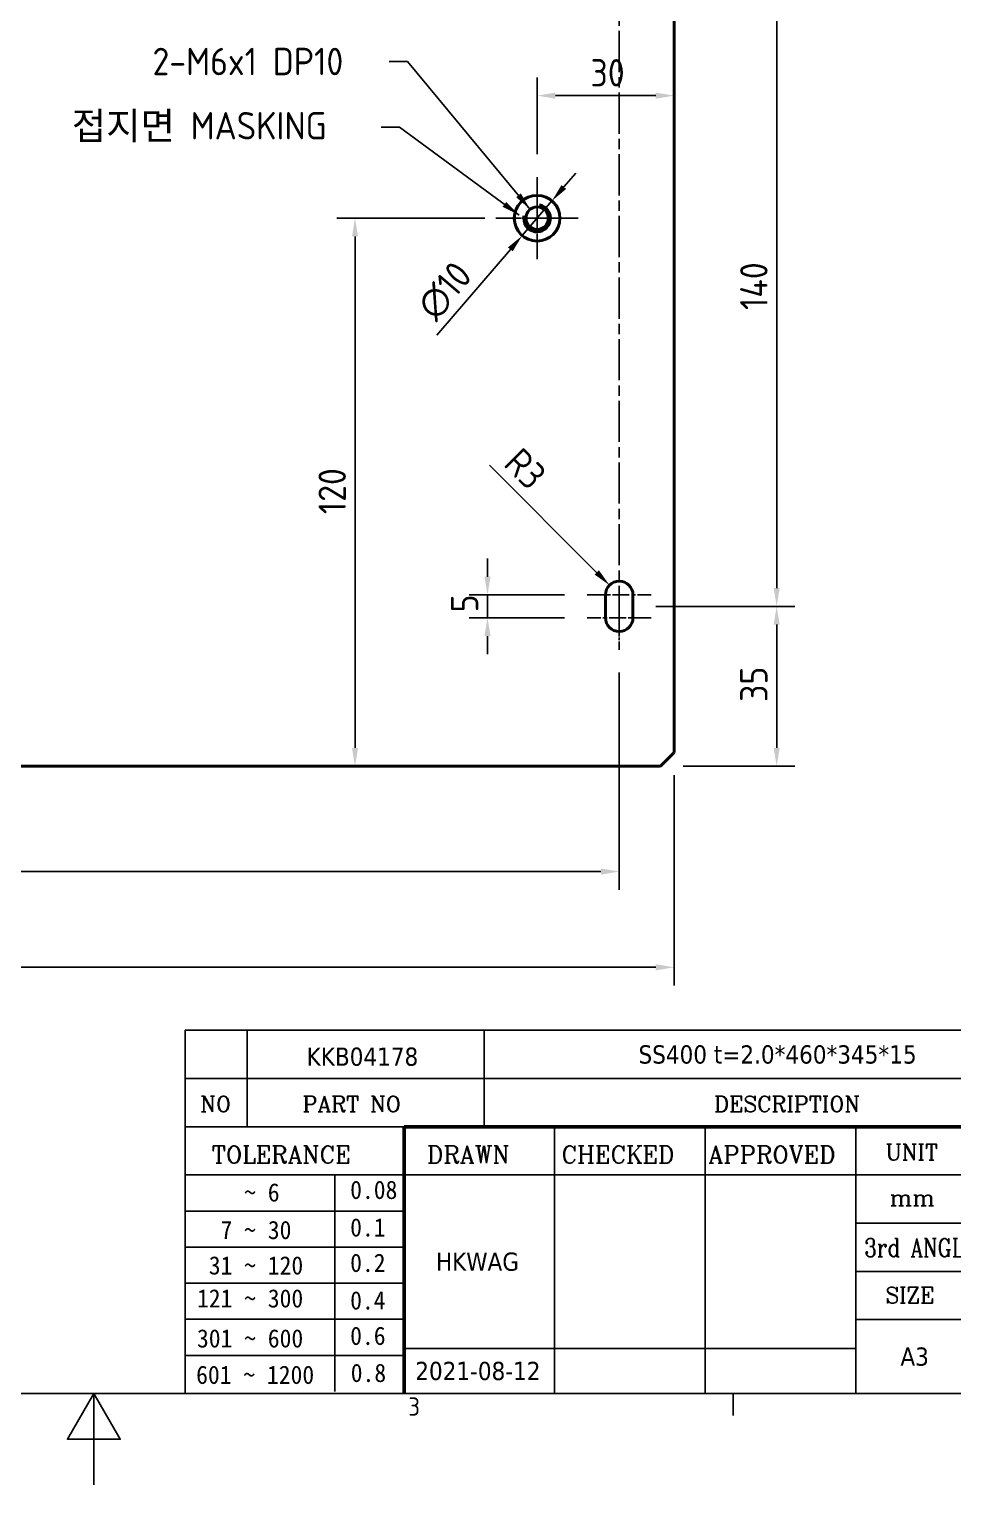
# Model space of a CAD drawing. Header units: millimetres. Extents: x 0 to 840, y 0 to 594.
# Drawn here: x 405.8 to 608.1, y 0 to 318.8 of the extents above; entities that cross this region are included whole.
import ezdxf
from ezdxf.enums import TextEntityAlignment as Align

# ---------------------------------------------------------------- set-up
doc = ezdxf.new("R2010")
doc.units = ezdxf.units.MM
doc.header["$LTSCALE"] = 2
doc.linetypes.add('CHAIN', pattern=[0.35429999999999995, 0.2362, -0.0295, 0.0591, -0.0295])
doc.layers.get('0').update_dxf_attribs({"color": 3, "lineweight": 25})
for name, color, linetype, lineweight in [('가시적인 것(ISO)', 3, 'Continuous', 40), ('가시적인 좁은 것(ISO)', 3, 'Continuous', 35), ('경계(ISO)', 7, 'Continuous', 25), ('기호(ISO)', 5, 'Continuous', 25), ('제목(ISO)', 5, 'Continuous', 50), ('중심 표식(ISO)', 1, 'Continuous', 25), ('중심선(ISO)', 1, 'Continuous', 25), ('치수(ISO)', 2, 'Continuous', 25)]:
    doc.layers.add(name, color=color, linetype=linetype, lineweight=lineweight)
doc.styles.add('HAN_291', font='')
doc.styles.add('RC_284', font='ROMANC.shx')
doc.styles.add('RC_287', font='ROMANC.shx')
doc.styles.add('문자 텍스트_PSTEK_POSCO', font='isocp.shx')
doc.styles.add('치수 텍스트_PSTEK_POSCO', font='isocp.shx')
doc.styles.add('텍스트 스타일198', font='tahoma.ttf')
doc.styles.add('텍스트 스타일333', font='ROMANC.shx', dxfattribs={"width": 0.800000011920929})
doc.styles.get('HAN_291').set_extended_font_data('GulimChe')
doc.dimstyles.new('치수_PSTEK_POSCO', dxfattribs={"dimscale": 2, "dimtxt": 3, "dimasz": 2, "dimexe": 2, "dimexo": 2.5, "dimgap": 1, "dimtad": 1, "dimrnd": 1e-08, "dimdsep": 46, "dimtxsty": '치수 텍스트_PSTEK_POSCO', "dimcen": 0.09, "dimdle": 10, "dimclrd": 7, "dimclre": 7, "dimclrt": 2, "dimadec": 1, "dimazin": 2, "dimtfac": 1, "dimtmove": 0, "dimatfit": 3, "dimfxl": 0, "dimtolj": 1, "dimlwd": -1, "dimlwe": -1, "dimarcsym": 0})
doc.dimstyles.new('치수_PSTEK_POSCO$7', dxfattribs={"dimscale": 2, "dimtxt": 3, "dimasz": 2, "dimexe": 2, "dimexo": 2.5, "dimgap": 1, "dimtad": 1, "dimrnd": 1e-08, "dimdsep": 46, "dimtxsty": '치수 텍스트_PSTEK_POSCO', "dimcen": 0.09, "dimdle": 10, "dimclrd": 7, "dimclre": 7, "dimclrt": 2, "dimadec": 1, "dimazin": 2, "dimtfac": 1, "dimtmove": 0, "dimatfit": 3, "dimfxl": 0, "dimtolj": 1, "dimlwd": -1, "dimlwe": -1, "dimarcsym": 0})

# ---------------------------------------------------------------- blocks, each defined once
blk = doc.blocks.new('경계 Default Border')
at = {"layer": '경계(ISO)'}
blk.add_line((280, 10), (280, 7.599999904632568), dxfattribs=at)
at = {"layer": '경계(ISO)', "flags": 128}
for points in [[(10, 10), (10, 287.0000076293945), (410, 287.0000076293945), (410, 10), (10, 10)], [(210, 0), (210, 10), (207.1132469177246, 5), (212.8867530822754, 5), (210, 10)]]:
    blk.add_lwpolyline(points, dxfattribs=at)
at = {"layer": '경계(ISO)', "color": 2, "insert": (244.4456930345745, 7.580929648038), "char_height": 2.000000029802322, "attachment_point": 7, "style": '문자 텍스트_PSTEK_POSCO'}
blk.add_mtext('3', dxfattribs=at)
blk = doc.blocks.new('제목 블록 PSTEK')
at = {"color": 180}
for p, q in [((182.475792979055, 11.79100474011392), (182.4757929790549, 51.56524660363496)), ((182.4757929790549, 51.56524660363496), (372.4757929537551, 51.56524660363496)), ((189.2651435055721, 51.56524660363496), (189.2651435055722, 41.00524660363494)), ((215.2152739891528, 41.00524660363494), (215.2152739891528, 51.56524660363496)), ((182.475792979055, 46.2852466036349), (372.4757929537551, 46.28524660363492)), ((182.475792979055, 41.00524660363493), (206.451475290024, 41.00524660363493)), ((222.9401812389276, 11.79100474011392), (222.9401812389276, 41.00524660363494)), ((239.4288871878316, 11.79100474011392), (239.4288871878316, 41.00524660363494)), ((255.9175931367356, 11.79100474011392), (255.9175931367356, 41.00524660363494)), ((182.475792979055, 35.72524660363497), (206.451475290024, 35.72524660363497)), ((198.8621818849491, 12.02524660363491), (198.8621818849491, 35.72524660363497)), ((206.451475290024, 35.72524660363497), (372.4757929537551, 35.72524660363497)), ((182.475792979055, 31.77524660363492), (206.451475290024, 31.77524660363492)), ((255.917593136736, 30.44524660363498), (372.4757929537552, 30.44524660363501)), ((182.475792979055, 27.82524660363487), (206.451475290024, 27.82524660363487)), ((255.9175931367359, 25.16524660363502), (372.4757929537552, 25.165246603635)), ((182.475792979055, 23.87524660363505), (206.451475290024, 23.87524660363505)), ((182.475792979055, 19.92524660363478), (206.451475290024, 19.92524660363478)), ((255.9175931367359, 19.88524660363481), (310.0881549537553, 19.88524660363481)), ((182.475792979055, 15.97524660363496), (206.451475290024, 15.97524660363496)), ((206.451475290024, 16.74100474011396), (255.9175931367359, 16.74100474011396)), ((182.475792979055, 11.79100474011392), (372.4757929537551, 11.79100474011389))]:
    blk.add_line(p, q, dxfattribs=at)
at = {"color": 7, "lineweight": 50}
for p, q in [((206.4514752900237, 11.79100474011392), (206.4514752900237, 41.00524660363494)), ((206.451475290024, 41.00524660363494), (372.4757929537551, 41.00524660363496))]:
    blk.add_line(p, q, dxfattribs=at)
at = {"layer": '제목(ISO)', "lineweight": 18}
blk.add_line((182.475792979055, 35.72500474011393), (182.475792979055, 11.79100474011392), dxfattribs=at)
at = {"color": 2}
for s, height, style, p in [('NO', 1.742399930953979, 'RC_284', (184.135398793432, 42.62317362549192)), ('PART NO', 1.742399930953979, 'RC_284', (195.3359407378685, 42.62317362549192)), ('DESCRIPTION', 1.742399930953979, 'RC_284', (240.4025565652523, 42.62317362549192)), (' TOLERANCE', 1.899999976158142, 'RC_287', (184.0872874387979, 37.00893196870329)), ('DRAWN', 1.899999976158142, 'RC_287', (208.9766620976279, 37.00893196870329)), ('CHECKED', 1.899999976158142, 'RC_287', (223.6856844514997, 37.00893196870329)), ('APPROVED', 1.899999976158142, 'RC_287', (239.7795453577791, 37.00893196870329)), ('UNIT', 1.742399930953979, 'RC_284', (259.1652673287452, 37.34317362549218)), ('0.08', 2.000000029802322, 'HAN_291', (200.5467345600617, 33.09873600004101)), ('    ~ 6', 2.000000029802322, 'HAN_291', (183.7721304966814, 32.8176515608431)), ('mm', 1.742399930953979, 'RC_284', (259.6505418159997, 32.3543089683787)), ('  7 ~ 30', 2.000000029802322, 'HAN_291', (183.7721304966814, 28.70538114822415)), ('0.1', 2.000000029802322, 'HAN_291', (200.5467345600617, 28.98646558742206)), (' 31 ~ 120', 2.000000029802322, 'HAN_291', (183.7721304966814, 24.82628181916237)), ('0.2', 2.000000029802322, 'HAN_291', (200.5467345600617, 25.10736625836028)), ('121 ~ 300', 2.000000029802322, 'HAN_291', (183.7721304966814, 21.21401206133254)), ('0.4', 2.000000029802322, 'HAN_291', (200.5467345600617, 20.99509650053045)), ('SIZE', 1.742399930953979, 'RC_284', (259.1652673287452, 21.69497768947366)), ('301 ~ 600', 2.000000029802322, 'HAN_291', (183.7721304966814, 16.83491273227077)), ('0.6', 2.000000029802322, 'HAN_291', (200.5467345600617, 17.11599717146868)), ('601 ~ 1200', 2.000000029802322, 'HAN_291', (183.6802025156883, 12.84759660881125)), ('0.8', 2.000000029802322, 'HAN_291', (200.6097246063884, 13.05732192299702))]:
    blk.add_text(s, height=height, dxfattribs=dict(at, style=style)).set_placement(p)
at = {"color": 2, "style": '텍스트 스타일333', "width": 0.7999999523162842}
blk.add_text('3rd ANGLE PROJ.', height=2.000000029802322, dxfattribs=at).set_placement((256.8430306642954, 26.76148381654429))
at = {"layer": '제목(ISO)', "color": 7, "style": '텍스트 스타일198'}
for tag, p in [('4._COLOR_001', (314.437215400216, 49.5882790299826)), ('부품_번호_001', (195.7843283186424, 47.68004260673702)), ('설명_001', (232.1263173788599, 47.92245856837096)), ('재질_001', (291.700959055687, 47.92591818687281)), ("3._Q'TY_001", (312.7051684940307, 47.92188863680521)), ('질량\\P3;_001', (350.287153214289, 48.1643332325385)), ('4._COLOR_002', (323.4400974706327, 46.21330697586907)), ('1._MODEL_NAME_001', (332.0304049806628, 37.36524659519486)), ('제목_001', (337.0238793324635, 32.12134217035067)), ('부품_번호_001', (334.4435685718743, 26.8052465951949)), ('설계자_001', (209.9396160013646, 25.23446884679021)), ('프로젝트_001', (270.3601965365016, 18.43951439740151)), ('시트_크기_001', (260.807090429518, 14.83812566343425)), ('프로젝트_002', (270.1186185478456, 14.97568842208535)), ('작성_날짜_001', (207.6770236384131, 13.26600473167383)), ('프로젝트_003', (285.7003846858696, 11.5491460676562))]:
    blk.add_attdef(tag, p, '', height=2.000000029802322, dxfattribs=at)
for tag, p in [('점검자', (231.1845342133799, 26.23312567187446)), ('엔지니어링_승인자', (247.673240162284, 26.23312567187446)), ('점검_날짜', (231.1845342133799, 14.26600474011394)), ('엔지니어링_승인_날짜', (247.6732401622839, 14.26600474011394))]:
    blk.add_attdef(tag, text='', height=2.000000029802322, dxfattribs=at).set_placement(p, align=Align.MIDDLE_CENTER)
blk = doc.blocks.new('*D32')
at = {"layer": 'Defpoints', "color": 0, "transparency": 16777216}
for p in [(99.07963777984378, 182.8883140204056), (535.079637779844, 182.8883140204058), (535.079637779844, 134.3112930099008)]:
    blk.add_point(p, dxfattribs=at)
at = {"layer": '치수(ISO)', "color": 7, "transparency": 16777216}
for p, q in [((99.07963777984378, 177.8883140204056), (99.07963777984378, 130.3112930099008)), ((535.079637779844, 177.8883140204058), (535.079637779844, 130.3112930099008)), ((103.0796377798438, 134.3112930099008), (531.079637779844, 134.3112930099008))]:
    blk.add_line(p, q, dxfattribs=at)
for points in [[(103.0796377798438, 134.9779596765674), (103.0796377798438, 133.6446263432341), (99.07963777984378, 134.3112930099008)], [(531.079637779844, 134.9779596765674), (531.079637779844, 133.6446263432341), (535.079637779844, 134.3112930099008)]]:
    blk.add_solid(points, dxfattribs=at)
at = {"layer": '치수(ISO)', "color": 2, "transparency": 16777216, "insert": (311.2308188822061, 139.3112930099008), "char_height": 6, "attachment_point": 4, "style": '치수 텍스트_PSTEK_POSCO'}
blk.add_mtext('\\A1;436', dxfattribs=at)
blk = doc.blocks.new('*D33')
at = {"layer": 'Defpoints', "color": 0, "transparency": 16777216}
for p in [(87.07963777984396, 160.3883140204057), (547.0796377798439, 160.3883140204058), (547.0796377798439, 113.3444825845096)]:
    blk.add_point(p, dxfattribs=at)
at = {"layer": '치수(ISO)', "color": 7, "transparency": 16777216}
for p, q in [((87.07963777984396, 155.3883140204057), (87.07963777984396, 109.3444825845096)), ((547.0796377798439, 155.3883140204058), (547.0796377798439, 109.3444825845096)), ((91.07963777984396, 113.3444825845096), (543.0796377798439, 113.3444825845096))]:
    blk.add_line(p, q, dxfattribs=at)
for points in [[(91.07963777984396, 114.0111492511763), (91.07963777984396, 112.6778159178429), (87.07963777984396, 113.3444825845096)], [(543.0796377798439, 114.0111492511763), (543.0796377798439, 112.6778159178429), (547.0796377798439, 113.3444825845096)]]:
    blk.add_solid(points, dxfattribs=at)
at = {"layer": '치수(ISO)', "color": 2, "transparency": 16777216, "insert": (311.3772755751194, 118.3444825845096), "char_height": 6, "attachment_point": 4, "style": '치수 텍스트_PSTEK_POSCO'}
blk.add_mtext('\\A1;460', dxfattribs=at)
blk = doc.blocks.new('*D36')
at = {"layer": 'Defpoints', "color": 0, "transparency": 16777216}
for p in [(538.079637779844, 332.3883140204056), (538.079637779844, 192.3883140204058), (569.5563310932188, 192.3883140204058)]:
    blk.add_point(p, dxfattribs=at)
at = {"layer": '치수(ISO)', "color": 7, "transparency": 16777216}
for p, q in [((543.079637779844, 332.3883140204056), (573.5563310932189, 332.3883140204056)), ((569.5563310932189, 328.3883140204056), (569.5563310932188, 196.3883140204058)), ((543.079637779844, 192.3883140204058), (573.5563310932188, 192.3883140204058))]:
    blk.add_line(p, q, dxfattribs=at)
for points in [[(568.8896644265523, 328.3883140204056), (570.2229977598855, 328.3883140204056), (569.5563310932189, 332.3883140204056)], [(568.8896644265521, 196.3883140204058), (570.2229977598854, 196.3883140204058), (569.5563310932188, 192.3883140204058)]]:
    blk.add_solid(points, dxfattribs=at)
at = {"layer": '치수(ISO)', "color": 2, "transparency": 16777216, "insert": (564.5563310932188, 257.2859518156813), "char_height": 6, "attachment_point": 4, "rotation": 90, "style": '치수 텍스트_PSTEK_POSCO'}
blk.add_mtext('\\A1;140', dxfattribs=at)
blk = doc.blocks.new('*D37')
at = {"layer": 'Defpoints', "color": 0, "transparency": 16777216}
for p in [(538.079637779844, 192.3883140204058), (544.0796377798439, 157.3883140204058), (569.5563310932187, 157.3883140204058)]:
    blk.add_point(p, dxfattribs=at)
at = {"layer": '치수(ISO)', "color": 7, "transparency": 16777216}
for p, q in [((543.079637779844, 192.3883140204058), (573.5563310932187, 192.3883140204058)), ((569.5563310932187, 188.3883140204058), (569.5563310932187, 161.3883140204058)), ((549.0796377798439, 157.3883140204058), (573.5563310932187, 157.3883140204058))]:
    blk.add_line(p, q, dxfattribs=at)
for points in [[(568.889664426552, 188.3883140204058), (570.2229977598853, 188.3883140204058), (569.5563310932187, 192.3883140204058)], [(568.889664426552, 161.3883140204058), (570.2229977598853, 161.3883140204058), (569.5563310932187, 157.3883140204058)]]:
    blk.add_solid(points, dxfattribs=at)
at = {"layer": '치수(ISO)', "color": 2, "transparency": 16777216, "insert": (564.5563310932187, 171.4640499516939), "char_height": 6, "attachment_point": 4, "rotation": 90, "style": '치수 텍스트_PSTEK_POSCO'}
blk.add_mtext('\\A1;35', dxfattribs=at)
blk = doc.blocks.new('*D39')
at = {"layer": 'Defpoints', "color": 0, "transparency": 16777216}
for p in [(506.2233167752381, 194.8883140204058), (528.079637779844, 194.8883140204058), (528.079637779844, 189.8883140204058)]:
    blk.add_point(p, dxfattribs=at)
at = {"layer": '치수(ISO)', "color": 7, "transparency": 16777216}
for p, q in [((506.2233167752381, 198.8883140204058), (506.2233167752381, 202.8883140204058)), ((523.079637779844, 194.8883140204058), (502.2233167752381, 194.8883140204058)), ((506.2233167752381, 189.8883140204058), (506.2233167752381, 194.8883140204058)), ((523.079637779844, 189.8883140204058), (502.2233167752381, 189.8883140204058)), ((506.2233167752381, 185.8883140204058), (506.2233167752381, 181.8883140204058))]:
    blk.add_line(p, q, dxfattribs=at)
for points in [[(505.5566501085714, 198.8883140204058), (506.8899834419047, 198.8883140204058), (506.2233167752381, 194.8883140204058)], [(505.5566501085714, 185.8883140204058), (506.8899834419047, 185.8883140204058), (506.2233167752381, 189.8883140204058)]]:
    blk.add_solid(points, dxfattribs=at)
at = {"layer": '치수(ISO)', "color": 2, "transparency": 16777216, "insert": (501.223316775238, 191.064049951694), "char_height": 6, "attachment_point": 4, "rotation": 90, "style": '치수 텍스트_PSTEK_POSCO'}
blk.add_mtext('\\A1;5', dxfattribs=at)
blk = doc.blocks.new('*D40')
at = {"layer": 'Defpoints', "color": 0, "transparency": 16777216}
for p in [(532.958317436284, 197.0096343639652), (535.0796377798438, 194.8883140204057)]:
    blk.add_point(p, dxfattribs=at)
at = {"layer": '치수(ISO)', "color": 7, "transparency": 16777216}
blk.add_line((506.6447690143105, 223.3231827859348), (530.1298903115376, 199.8380614887112), dxfattribs=at)
blk.add_solid([(530.6012948323286, 200.3094660095022), (529.6584857907467, 199.3666569679201), (532.958317436284, 197.0096343639652)], dxfattribs=at)
at = {"layer": '치수(ISO)', "color": 2, "transparency": 16777216, "insert": (511.5945164826162, 225.4445031294948), "char_height": 6, "attachment_point": 4, "rotation": 315.0000000000042, "style": '치수 텍스트_PSTEK_POSCO'}
blk.add_mtext('\\A1;R3', dxfattribs=at)
blk = doc.blocks.new('*D47')
at = {"layer": 'Defpoints', "color": 0, "transparency": 16777216}
for p in [(510.6211377798438, 277.3883140204058), (477.2090516345741, 157.3883140204058), (477.2090516345743, 157.3883140204058)]:
    blk.add_point(p, dxfattribs=at)
at = {"layer": '치수(ISO)', "color": 7, "transparency": 16777216}
for p, q in [((505.6211377798438, 277.3883140204058), (473.2090516345743, 277.3883140204058)), ((477.2090516345743, 273.3883140204058), (477.2090516345743, 161.3883140204058))]:
    blk.add_line(p, q, dxfattribs=at)
for points in [[(476.5423849679076, 273.3883140204058), (477.875718301241, 273.3883140204058), (477.2090516345743, 277.3883140204058)], [(476.5423849679076, 161.3883140204058), (477.875718301241, 161.3883140204058), (477.2090516345743, 157.3883140204058)]]:
    blk.add_solid(points, dxfattribs=at)
at = {"layer": '치수(ISO)', "color": 2, "transparency": 16777216, "insert": (472.2084610833931, 212.5859518156814), "char_height": 6, "attachment_point": 4, "rotation": 90, "style": '치수 텍스트_PSTEK_POSCO'}
blk.add_mtext('\\A1;120', dxfattribs=at)
blk = doc.blocks.new('*D48')
at = {"layer": 'Defpoints', "color": 0, "transparency": 16777216}
for p in [(547.0796377798439, 304.2315898592733), (547.0796377798439, 304.2315898592734), (517.0796377798438, 286.3883140204057)]:
    blk.add_point(p, dxfattribs=at)
at = {"layer": '치수(ISO)', "color": 7, "transparency": 16777216}
for p, q in [((517.0796377798438, 291.3883140204057), (517.0796377798438, 308.2315898592734)), ((521.0796377798438, 304.2315898592734), (543.0796377798439, 304.2315898592734))]:
    blk.add_line(p, q, dxfattribs=at)
for points in [[(521.0796377798438, 304.89825652594), (521.0796377798438, 303.5649231926067), (517.0796377798438, 304.2315898592734)], [(543.0796377798439, 304.89825652594), (543.0796377798439, 303.5649231926067), (547.0796377798439, 304.2315898592734)]]:
    blk.add_solid(points, dxfattribs=at)
at = {"layer": '치수(ISO)', "color": 2, "transparency": 16777216, "insert": (528.7772755751195, 309.2315898592734), "char_height": 6, "attachment_point": 4, "style": '치수 텍스트_PSTEK_POSCO'}
blk.add_mtext('\\A1;30', dxfattribs=at)
blk = doc.blocks.new('*D49')
at = {"layer": 'Defpoints', "color": 0, "transparency": 16777216}
for p in [(520.3320949230093, 281.1858819963441), (513.8271806366783, 273.5907460444676)]:
    blk.add_point(p, dxfattribs=at)
at = {"layer": '치수(ISO)', "color": 7, "transparency": 16777216}
for p, q in [((522.9340606375417, 284.2239363770946), (525.5360263520741, 287.2619907578452)), ((520.3320949230093, 281.1858819963441), (513.8271806366783, 273.5907460444676)), ((511.2252149221459, 270.552691663717), (495.153921375743, 251.7878541832387))]:
    blk.add_line(p, q, dxfattribs=at)
for points in [[(522.42771824075, 284.6575973295166), (523.4404030343335, 283.7902754246726), (520.3320949230093, 281.1858819963441)], [(510.7188725253541, 270.9863526161391), (511.7315573189377, 270.119030711295), (513.8271806366783, 273.5907460444676)]]:
    blk.add_solid(points, dxfattribs=at)
at = {"layer": '치수(ISO)', "color": 2, "transparency": 16777216, "insert": (492.6573362570709, 256.5593385167793), "char_height": 6, "attachment_point": 4, "rotation": 49.42133626023864, "style": '치수 텍스트_PSTEK_POSCO'}
blk.add_mtext('\\A1;∅10', dxfattribs=at)

msp = doc.modelspace()

# ---------------------------------------------------------------- linework, layer by layer
at = {"layer": '가시적인 것(ISO)'}
for p, q in [((547.0796377798439, 160.3883140204057), (547.0796377798439, 498.3883140204056)), ((532.079637779844, 189.8883140204057), (532.079637779844, 194.8883140204057)), ((538.079637779844, 194.8883140204057), (538.079637779844, 189.8883140204057)), ((547.0796377798439, 160.3883140204057), (544.0796377798439, 157.3883140204057)), ((90.07963777984398, 157.3883140204056), (544.0796377798439, 157.3883140204057))]:
    msp.add_line(p, q, dxfattribs=at)
for radius in [5, 2.4585]:
    msp.add_circle((517.0796377798438, 277.3883140204057), radius, dxfattribs=at)
for centre, start, end in [((535.079637779844, 194.8883140204058), 0, 180), ((535.079637779844, 189.8883140204057), 180, 0)]:
    msp.add_arc(centre, 3.000000000000007, start, end, dxfattribs=at)
at = {"layer": '가시적인 좁은 것(ISO)'}
msp.add_arc((517.0796377798439, 277.3883140204057), 2.999999999999971, 170.000000000002, 79.99999999995175, dxfattribs=at)
at = {"layer": '중심 표식(ISO)', "linetype": 'CHAIN', "ltscale": 10.00076675415039}
for p, q in [((517.0796377798438, 286.3883140204057), (517.0796377798438, 268.3883140204058)), ((526.0796377798438, 277.3883140204058), (508.0796377798438, 277.3883140204058))]:
    msp.add_line(p, q, dxfattribs=at)
at = {"layer": '중심 표식(ISO)', "linetype": 'CHAIN', "ltscale": 7.176632881164551}
for p, q in [((517.0796377798438, 283.8468140204058), (517.0796377798438, 270.9298140204058)), ((523.5381377798439, 277.3883140204058), (510.6211377798438, 277.3883140204058))]:
    msp.add_line(p, q, dxfattribs=at)
at = {"layer": '중심 표식(ISO)', "linetype": 'CHAIN', "ltscale": 7.778351783752441}
for p, q in [((528.079637779844, 194.8883140204059), (542.079637779844, 194.8883140204057)), ((542.079637779844, 189.8883140204058), (528.079637779844, 189.8883140204058))]:
    msp.add_line(p, q, dxfattribs=at)
at = {"layer": '중심 표식(ISO)', "linetype": 'CHAIN', "ltscale": 4.722531318664551}
msp.add_line((535.079637779844, 191.3883140204058), (535.079637779844, 182.8883140204058), dxfattribs=at)
at = {"layer": '중심선(ISO)', "linetype": 'CHAIN', "ltscale": 19.05165100097656}
msp.add_line((535.0796377798439, 187.8883140204058), (535.0796377798481, 476.8883140204057), dxfattribs=at)

# ---------------------------------------------------------------- block references
at = {"xscale": 2, "yscale": 2, "zscale": 2}
msp.add_blockref('경계 Default Border', (0, 0), dxfattribs=at)
ref = msp.add_blockref('제목 블록 PSTEK', (75.04841409248968, -3.58200948022779), dxfattribs=dict(xscale=2, yscale=2, zscale=2))
ref.add_attrib('설계자_001', 'HKWAG', (494.9276460952188, 46.88692821335263), dxfattribs={"layer": '제목(ISO)', "color": 7, "height": 4.000000059604645, "style": '텍스트 스타일198'})
ref.add_attrib('시트_크기_001', 'A3', (596.6625949515255, 26.09424184664072), dxfattribs={"layer": '제목(ISO)', "color": 7, "height": 4.000000059604645, "style": '텍스트 스타일198'})
ref.add_attrib('작성_날짜_001', '2021-08-12', (490.4024613693159, 22.94999998311987), dxfattribs={"layer": '제목(ISO)', "color": 7, "height": 4.000000059604645, "style": '텍스트 스타일198'})
ref.add_attrib('설명_001', 'SS400 t=2.0*460*345*15', (539.3010488502096, 92.26290765651414), dxfattribs={"layer": '제목(ISO)', "color": 7, "height": 4.000000059604645, "style": '텍스트 스타일198'})
ref.add_attrib('부품_번호_001', 'KKB04178', (466.6170707297744, 91.77807573324625), dxfattribs={"layer": '제목(ISO)', "color": 7, "height": 4.000000059604645, "style": '텍스트 스타일198'})

# ---------------------------------------------------------------- texts
at = {"layer": '기호(ISO)', "color": 2, "insert": (432.8561018008096, 311.7081225802769), "char_height": 6.000000238418579, "width": 49.84512724876403, "attachment_point": 4, "line_spacing_factor": 0.5250000357627869, "style": '치수 텍스트_PSTEK_POSCO'}
msp.add_mtext('{2-M6x1 DP10}', dxfattribs=at)
at = {"layer": '기호(ISO)', "color": 2, "insert": (415.1774717256223, 297.32018744379), "char_height": 6.000000238418579, "width": 65.78546047210693, "attachment_point": 4, "style": '치수 텍스트_PSTEK_POSCO'}
msp.add_mtext('{\\fISOCP|b0|i0;\\H6.0000;접지면 MASKING}', dxfattribs=at)

# ---------------------------------------------------------------- dimensions: what is measured, and where the dimension line sits
at = {"layer": '치수(ISO)', "color": 7}
for base, p1, p2, angle, override, picture, middle in [((569.5563310932188, 192.3883140204058), (538.079637779844, 332.3883140204056), (538.079637779844, 192.3883140204058), 90, {"dimdec": 2, "dimtp": 0, "dimtm": -0, "dimtdec": 2, "dimtofl": 0, "dimatfit": 1}, '*D36', (569.5563310932188, 262.3883140204057)), ((547.0796377798439, 304.2315898592734), (517.0796377798438, 286.3883140204057), (547.0796377798439, 304.2315898592733), 180, {"dimdec": 2, "dimse2": 1, "dimtp": 0, "dimtm": -0, "dimtdec": 2, "dimtofl": 0, "dimatfit": 1}, '*D48', (532.0796377798439, 304.2315898592734)), ((477.2090516345743, 157.3883140204058), (510.6211377798438, 277.3883140204058), (477.2090516345741, 157.3883140204058), 90, {"dimdec": 2, "dimse2": 1, "dimtp": 0, "dimtm": -0, "dimtdec": 2, "dimtofl": 0, "dimatfit": 1}, '*D47', (477.2090516345742, 217.3883140204058)), ((506.2233167752381, 194.8883140204058), (528.079637779844, 189.8883140204058), (528.079637779844, 194.8883140204058), 90, {"dimdec": 2, "dimtp": 0, "dimtm": -0, "dimtdec": 2, "dimtofl": 1, "dimatfit": 1}, '*D39', (506.223316775238, 192.3883140204059)), ((569.5563310932187, 157.3883140204058), (538.079637779844, 192.3883140204058), (544.0796377798439, 157.3883140204058), 270, {"dimdec": 2, "dimtp": 0, "dimtm": -0, "dimtdec": 2, "dimtofl": 0, "dimatfit": 1}, '*D37', (569.5563310932187, 174.8883140204058)), ((535.079637779844, 134.3112930099008), (99.07963777984378, 182.8883140204056), (535.079637779844, 182.8883140204058), 180, {"dimdec": 2, "dimtp": 0, "dimtm": -0, "dimtdec": 2, "dimtofl": 0, "dimatfit": 1}, '*D32', (317.0796377798438, 134.3112930099008)), ((547.0796377798439, 113.3444825845096), (87.07963777984396, 160.3883140204057), (547.0796377798439, 160.3883140204058), 180, {"dimdec": 2, "dimtp": 0, "dimtm": -0, "dimtdec": 2, "dimtofl": 0, "dimatfit": 1}, '*D33', (317.0796377798438, 113.3444825845096))]:
    dim = msp.add_linear_dim(base=base, p1=p1, p2=p2, angle=angle, dimstyle='치수_PSTEK_POSCO', override=override, dxfattribs=at)
    dim.commit()
    dim.dimension.update_dxf_attribs({"geometry": picture, "text_midpoint": middle, "dimtype": 160})
dim = msp.add_diameter_dim_2p(p1=(520.3320949230093, 281.1858819963441), p2=(513.8271806366783, 273.5907460444676), dimstyle='치수_PSTEK_POSCO', override={"dimdec": 2, "dimlfac": 1, "dimtp": 0, "dimtm": -0, "dimtdec": 2, "dimatfit": 2}, dxfattribs=at)
dim.commit()
dim.dimension.update_dxf_attribs({"geometry": '*D49', "text_midpoint": (499.9690945415539, 257.4100489142299), "dimtype": 163})
dim = msp.add_radius_dim(center=(535.0796377798438, 194.8883140204057), mpoint=(532.958317436284, 197.0096343639652), dimstyle='치수_PSTEK_POSCO', override={"dimdec": 2, "dimcen": 0, "dimtp": 0, "dimtm": -0, "dimtdec": 2, "dimtofl": 0}, dxfattribs=at)
dim.commit()
dim.dimension.update_dxf_attribs({"geometry": '*D40', "text_midpoint": (510.6924349545995, 219.2755168456464), "dimtype": 164})

# ---------------------------------------------------------------- leaders
at = {"layer": '기호(ISO)', "color": 7, "annotation_type": 0, "has_hookline": 1, "hookline_direction": 1}
for points, text_width in [([(515.5667848283364, 279.3262248019216), (488.7012290495736, 311.7081225802769), (484.7012290495736, 311.7081225802769)], 42.7570883131872), ([(513.147144035057, 278.0562260590744), (486.9629321977292, 297.32018744379), (482.9629321977292, 297.32018744379)], 60.72804636543151)]:
    msp.add_leader(points, dimstyle='치수_PSTEK_POSCO$7', override={"dimtad": 0}, dxfattribs=dict(at, text_width=text_width))

doc.saveas('drawing.dxf')
